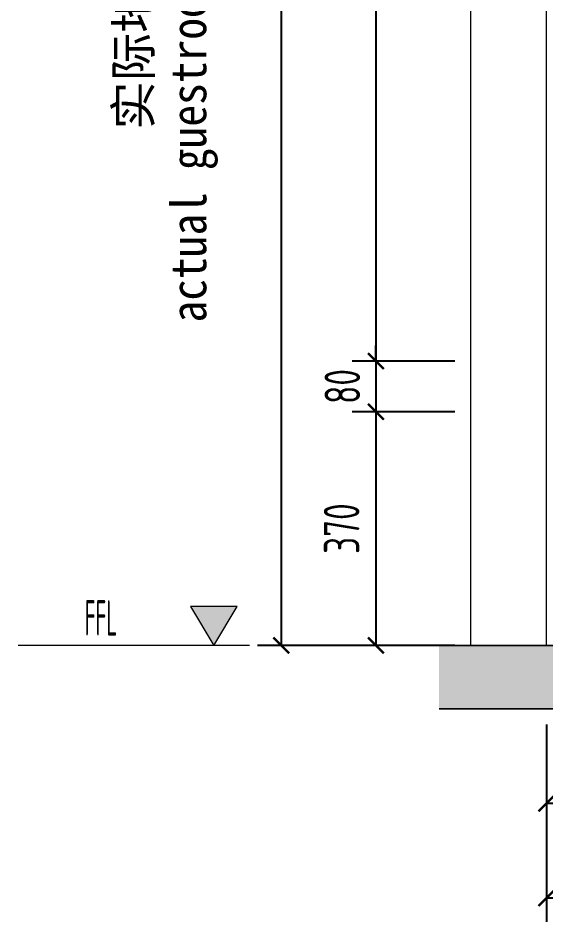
# Model space of a CAD drawing. Header units: millimetres. Extents: x 3162 to 221128, y -144913 to 11496.
# Drawn here: x 190947 to 191783, y -36568 to -35137 of the extents above; entities that cross this region are included whole.
import ezdxf
from ezdxf.enums import TextEntityAlignment as Align

# ---------------------------------------------------------------- set-up
doc = ezdxf.new("R2010")
doc.units = ezdxf.units.MM
doc.header["$LTSCALE"] = 10
doc.layers.get('Defpoints').update_dxf_attribs({"color": 250})
for name, color, linetype, lineweight in [('Elevation【立面图库】', 150, 'Continuous', 0), ('FC-Hatch【平面填充】', 250, 'Continuous', 0), ('FF-Text【平面文字】', 2, 'Continuous', 0), ('RC-dimensions', 44, 'Continuous', 0), ('Wall【立面墙】', 252, 'Continuous', 0)]:
    doc.layers.add(name, color=color, linetype=linetype, lineweight=lineweight)
doc.styles.add('宋体', font='', dxfattribs={"width": 0.8})
doc.styles.add('尺寸标注', font='ARCHS.SHX', dxfattribs={"width": 0.8})
doc.styles.add('标高', font='ARCHS.SHX', dxfattribs={"width": 0.5})
doc.styles.get('宋体').set_extended_font_data('SimSun')
doc.dimstyles.new('海龙1：25', dxfattribs={"dimscale": 25, "dimtxt": 2.25, "dimasz": 1, "dimexe": 1.5, "dimexo": 1, "dimgap": 1, "dimtad": 1, "dimdec": 0, "dimrnd": 5, "dimdsep": 46, "dimtxsty": '尺寸标注', "dimblk": 'ARCHTICK', "dimblk1": 'ARCHTICK', "dimblk2": 'ARCHTICK', "dimcen": 1, "dimclrd": 44, "dimclre": 44, "dimclrt": 2, "dimadec": 0, "dimazin": 0, "dimtfac": 1, "dimtdec": 0, "dimtix": 1, "dimtmove": 2, "dimatfit": 3, "dimldrblk": 'hl_arrow2', "dimfxl": 5, "dimfxlon": 1, "dimarcsym": 0})

# ---------------------------------------------------------------- blocks, each defined once
blk = doc.blocks.new('_ArchTick')
at = {"color": 2, "linetype": 'ByBlock', "const_width": 0.15}
blk.add_lwpolyline([(-0.5, -0.5), (0.5, 0.5)], dxfattribs=at)
blk = doc.blocks.new('*D530')
at = {"layer": 'Defpoints', "color": 0, "transparency": 16777216}
for p in [(191663.5, -33730.5), (191513.5, -35680.5), (191663.5, -35680.5)]:
    blk.add_point(p, dxfattribs=at)
at = {"layer": 'RC-dimensions', "color": 44, "lineweight": -2, "transparency": 16777216}
for p, q in [((191638.5, -33730.5), (191476, -33730.5)), ((191513.5, -33730.5), (191513.5, -35680.5)), ((191638.5, -35680.5), (191476, -35680.5))]:
    blk.add_line(p, q, dxfattribs=at)
at = {"layer": 'RC-dimensions', "color": 44, "lineweight": -2, "transparency": 16777216, "xscale": 25, "yscale": 25, "zscale": 25}
for p, rotation in [((191513.5, -33730.5), 90), ((191513.5, -35680.5), 270)]:
    blk.add_blockref('_ArchTick', p, dxfattribs=dict(at, rotation=rotation))
at = {"layer": 'RC-dimensions', "color": 2, "transparency": 16777216, "insert": (191459.2, -34705.5), "char_height": 56.25, "attachment_point": 5, "rotation": 90, "style": '尺寸标注'}
blk.add_mtext('1950', dxfattribs=at)
blk = doc.blocks.new('hl_arrow2')
at = {"color": 2}
blk.add_line((-0.221, 0), (-1, 0), dxfattribs=at)
blk.add_lwpolyline([(-0.221, 0), (-0.861, -0.689), (-0.654, -0.862), (0, 0), (-0.654, 0.862), (-0.861, 0.689)], close=True, dxfattribs=at)
for points in [[(-0.861, 0.689), (-0.654, 0.862), (-0.221, 0), (0, 0)], [(-0.861, -0.689), (-0.654, -0.862), (-0.221, 0), (0, 0)]]:
    blk.add_solid(points, dxfattribs=at)
blk = doc.blocks.new('*D531')
at = {"layer": 'Defpoints', "color": 0, "transparency": 16777216}
for p in [(191663.5, -33730.5), (191363.5, -36130.5), (191663.5, -36130.5)]:
    blk.add_point(p, dxfattribs=at)
at = {"layer": 'RC-dimensions', "color": 44, "lineweight": -2, "transparency": 16777216}
for p, q in [((191488.5, -33730.5), (191326, -33730.5)), ((191363.5, -33730.5), (191363.5, -36130.5)), ((191488.5, -36130.5), (191326, -36130.5))]:
    blk.add_line(p, q, dxfattribs=at)
at = {"layer": 'RC-dimensions', "color": 44, "lineweight": -2, "transparency": 16777216, "xscale": 25, "yscale": 25, "zscale": 25}
for p, rotation in [((191363.5, -33730.5), 90), ((191363.5, -36130.5), 270)]:
    blk.add_blockref('_ArchTick', p, dxfattribs=dict(at, rotation=rotation))
at = {"layer": 'RC-dimensions', "color": 2, "transparency": 16777216, "insert": (191308, -34930.5), "char_height": 56.25, "attachment_point": 5, "rotation": 90, "style": '尺寸标注'}
blk.add_mtext('2400', dxfattribs=at)
blk = doc.blocks.new('海龍_立面标识')
at = {"style": '宋体', "width": 0.9, "flags": 8}
blk.add_attdef('FLOOR_HEIGHT', text='', height=2.25, rotation=90, dxfattribs=at).set_placement((0, 0), align=Align.CENTER)
at = {"style": '宋体', "flags": 8}
blk.add_attdef('HEIGHT', text='', height=2.25, rotation=90, dxfattribs=at).set_placement((-3.5, 0), align=Align.CENTER)
blk = doc.blocks.new('hl_Elevation-A2')
blk.add_hatch(color=150).paths.add_polyline_path([(3.738, 2.475), (2.269, 0), (0.8, 2.475)])
at = {"color": 150}
blk.add_line((0, 0), (14.673, 0), dxfattribs=at)
blk.add_lwpolyline([(3.738, 2.475), (2.269, 0), (0.8, 2.475)], close=True, dxfattribs=at)
at = {"color": 2, "style": '标高', "width": 0.8, "flags": 8}
blk.add_attdef('HEIGHT', text='', height=2.25, dxfattribs=at).set_placement((9.42, 1.75), align=Align.MIDDLE_CENTER)
blk = doc.blocks.new('*D535')
at = {"layer": 'Defpoints', "color": 0, "transparency": 16777216}
for p in [(191783.5, -36230.5), (193663.6, -36230.5), (191783.5, -36530.5)]:
    blk.add_point(p, dxfattribs=at)
at = {"layer": 'RC-dimensions', "color": 44, "lineweight": -2, "transparency": 16777216}
for p, q in [((191783.5, -36405.5), (191783.5, -36568)), ((193663.6, -36405.5), (193663.6, -36568)), ((193663.6, -36530.5), (191783.5, -36530.5))]:
    blk.add_line(p, q, dxfattribs=at)
at = {"layer": 'RC-dimensions', "color": 44, "lineweight": -2, "transparency": 16777216, "xscale": 25, "yscale": 25, "zscale": 25, "rotation": 180}
blk.add_blockref('_ArchTick', (191783.5, -36530.5), dxfattribs=at)
at = {"layer": 'RC-dimensions', "color": 44, "lineweight": -2, "transparency": 16777216, "xscale": 25, "yscale": 25, "zscale": 25}
blk.add_blockref('_ArchTick', (193663.6, -36530.5), dxfattribs=at)
at = {"layer": 'RC-dimensions', "color": 2, "transparency": 16777216, "insert": (192723.5, -36477.4), "char_height": 56.25, "attachment_point": 5, "style": '尺寸标注'}
blk.add_mtext('1880', dxfattribs=at)
blk = doc.blocks.new('*D635')
at = {"layer": 'Defpoints', "color": 0, "transparency": 16777216}
for p in [(191783.5, -36230.5), (193063.6, -36230.5), (191783.5, -36380.5)]:
    blk.add_point(p, dxfattribs=at)
at = {"layer": 'RC-dimensions', "color": 44, "lineweight": -2, "transparency": 16777216}
for p, q in [((191783.5, -36255.5), (191783.5, -36418)), ((193063.6, -36255.5), (193063.6, -36418)), ((193063.6, -36380.5), (191783.5, -36380.5))]:
    blk.add_line(p, q, dxfattribs=at)
at = {"layer": 'RC-dimensions', "color": 44, "lineweight": -2, "transparency": 16777216, "xscale": 25, "yscale": 25, "zscale": 25, "rotation": 180}
blk.add_blockref('_ArchTick', (191783.5, -36380.5), dxfattribs=at)
at = {"layer": 'RC-dimensions', "color": 44, "lineweight": -2, "transparency": 16777216, "xscale": 25, "yscale": 25, "zscale": 25}
blk.add_blockref('_ArchTick', (193063.6, -36380.5), dxfattribs=at)
at = {"layer": 'RC-dimensions', "color": 2, "transparency": 16777216, "insert": (192423.5, -36326.2), "char_height": 56.25, "attachment_point": 5, "style": '尺寸标注'}
blk.add_mtext('1280', dxfattribs=at)
blk = doc.blocks.new('*D636')
at = {"layer": 'Defpoints', "color": 0, "transparency": 16777216}
for p in [(191663.5, -35760.5), (191513.5, -36130.5), (191663.5, -36130.5)]:
    blk.add_point(p, dxfattribs=at)
at = {"layer": 'RC-dimensions', "color": 44, "lineweight": -2, "transparency": 16777216}
for p, q in [((191638.5, -35760.5), (191476, -35760.5)), ((191513.5, -35760.5), (191513.5, -36130.5)), ((191638.5, -36130.5), (191476, -36130.5))]:
    blk.add_line(p, q, dxfattribs=at)
at = {"layer": 'RC-dimensions', "color": 44, "lineweight": -2, "transparency": 16777216, "xscale": 25, "yscale": 25, "zscale": 25}
for p, rotation in [((191513.5, -35760.5), 90), ((191513.5, -36130.5), 270)]:
    blk.add_blockref('_ArchTick', p, dxfattribs=dict(at, rotation=rotation))
at = {"layer": 'RC-dimensions', "color": 2, "transparency": 16777216, "insert": (191459.2, -35945.5), "char_height": 56.25, "attachment_point": 5, "rotation": 90, "style": '尺寸标注'}
blk.add_mtext('370', dxfattribs=at)
blk = doc.blocks.new('*D637')
at = {"layer": 'Defpoints', "color": 0, "transparency": 16777216}
for p in [(191663.5, -35680.5), (191513.5, -35760.5), (191663.5, -35760.5)]:
    blk.add_point(p, dxfattribs=at)
at = {"layer": 'RC-dimensions', "color": 44, "lineweight": -2, "transparency": 16777216}
for p, q in [((191513.5, -35680.5), (191513.5, -35655.5)), ((191638.5, -35680.5), (191476, -35680.5)), ((191513.5, -35680.5), (191513.5, -35760.5)), ((191638.5, -35760.5), (191476, -35760.5)), ((191513.5, -35760.5), (191513.5, -35785.5))]:
    blk.add_line(p, q, dxfattribs=at)
at = {"layer": 'RC-dimensions', "color": 44, "lineweight": -2, "transparency": 16777216, "xscale": 25, "yscale": 25, "zscale": 25}
for p, rotation in [((191513.5, -35680.5), 270), ((191513.5, -35760.5), 90)]:
    blk.add_blockref('_ArchTick', p, dxfattribs=dict(at, rotation=rotation))
at = {"layer": 'RC-dimensions', "color": 2, "transparency": 16777216, "insert": (191460.4, -35720.5), "char_height": 56.25, "attachment_point": 5, "rotation": 90, "style": '尺寸标注'}
blk.add_mtext('80', dxfattribs=at)

msp = doc.modelspace()

# ---------------------------------------------------------------- hatches: boundary and pattern name
at = {"layer": 'FC-Hatch【平面填充】'}
h = msp.add_hatch(dxfattribs=at)
h.set_pattern_fill('钢筋混凝土', color=256, scale=50, angle=180, style=0, pattern_type=2)
h.set_pattern_definition([(225, (109833.657, 1139.135), (35.35534, -35.35534), []), (230, (109833.66, 1139.135), (-71.72602, 6.275218), [7.5, -82.5]), (175, (109833.66, 1139.135), (13.87511, -75.21923), [6, -66]), (280.4514, (109827.68, 1139.66), (-57.85092, -68.94393), [6.374, -70.1142]), (226.1842, (109833.66, 1119.135), (-106.72409, 16.55189), [11.25, -123.75]), (276.6356, (109824.76, 1120.51), (-93.46626, -97.41178), [9.56105, -105.1713]), (171.1842, (109833.66, 1119.13), (-93.46618, -97.41189), [9, -99]), (201, (109823.66, 1124.135), (-59.690703, 40.261893), [7.5, -82.5]), (146, (109823.66, 1124.135), (-24.33156, -72.515006), [6, -66]), (251.4514, (109818.68, 1127.49), (-84.022234, -32.253037), [6.374, -70.1142]), (217.5, (109833.657, 1139.135), (-1.2159855, -33.2893854), [0.5, -65.2, 0.5, -67, 0.5, -66.25]), (187.5, (109833.657, 1139.135), (-26.306954, -39.441171), [0.5, -38.2, 0.5, -63.7, 0.5, -25.25]), (147.5, (109855.957, 1139.135), (-53.382244, 2.255487), [0.5, -25, 0.5, -78, 0.5, -103.5]), (137.5, (109865.957, 1139.135), (-58.318617, -10.010498), [0.5, -32.5, 0.5, -51.8, 0.5, -73.5])])
h.paths.add_polyline_path([(191613.5, -36230.5), (191613.5, -36130.5), (193963.6, -36130.5), (193963.6, -36230.5)])

# ---------------------------------------------------------------- linework, layer by layer
at = {"layer": 'Wall【立面墙】'}
for points in [[(191783.5, -36130.5), (191783.5, -33180.5), (191663.5, -33180.5), (191663.5, -36130.5)], [(191613.5, -36130.5), (191613.5, -36130.5), (193963.6, -36130.5), (193963.6, -36130.5)], [(191613.5, -36230.5), (191613.5, -36230.5), (193963.6, -36230.5), (193963.6, -36230.5)]]:
    msp.add_lwpolyline(points, close=True, dxfattribs=at)

# ---------------------------------------------------------------- block references
at = {"layer": 'Elevation【立面图库】'}
ref = msp.add_blockref('hl_Elevation-A2', (191313.5, -36130.5), dxfattribs=dict(at, xscale=-25, yscale=25, zscale=25))
ref.add_attrib('HEIGHT', 'FFL', dxfattribs={"layer": '0', "color": 2, "height": 56.25, "style": '标高', "width": 0.5}).set_placement((191078, -36086.8), align=Align.MIDDLE_CENTER)
at = {"layer": 'FF-Text【平面文字】'}
ref = msp.add_blockref('海龍_立面标识', (191244.8, -34930.5), dxfattribs=dict(at, xscale=25, yscale=25, zscale=25))
ref.add_attrib('FLOOR_HEIGHT', 'actual guestroom floor to ceiling height', dxfattribs={"layer": '0', "height": 56.25, "rotation": 90, "style": '宋体', "width": 0.9}).set_placement((191244.8, -34930.5), align=Align.CENTER)
ref.add_attrib('HEIGHT', '实际地面至天花的高度', dxfattribs={"layer": '0', "height": 56.25, "rotation": 90, "style": '宋体'}).set_placement((191157.3, -34930.5), align=Align.CENTER)

# ---------------------------------------------------------------- dimensions: what is measured, and where the dimension line sits
at = {"layer": 'RC-dimensions'}
for base, p1, p2, angle, picture, middle in [((191363.5, -36130.5), (191663.5, -33730.5), (191663.5, -36130.5), 270, '*D531', (191308, -34930.5)), ((191513.5, -35680.5), (191663.5, -33730.5), (191663.5, -35680.5), 270, '*D530', (191459.2, -34705.5)), ((191513.5, -35760.5), (191663.5, -35680.5), (191663.5, -35760.5), 270, '*D637', (191460.4, -35720.5)), ((191513.5, -36130.5), (191663.5, -35760.5), (191663.5, -36130.5), 270, '*D636', (191459.2, -35945.5)), ((191783.5, -36530.5), (193663.6, -36230.5), (191783.5, -36230.5), 180, '*D535', (192723.5, -36477.4)), ((191783.5, -36380.5), (193063.6, -36230.5), (191783.5, -36230.5), 180, '*D635', (192423.5, -36326.2))]:
    dim = msp.add_linear_dim(base=base, p1=p1, p2=p2, angle=angle, dimstyle='海龙1：25', override={"dimscale": 25, "dimtxsty": '尺寸标注', "dimblk1": 'ArchTick', "dimblk2": 'ArchTick', "dimsah": 1, "dimclrt": 2}, dxfattribs=at)
    dim.commit()
    dim.dimension.update_dxf_attribs({"geometry": picture, "text_midpoint": middle})

doc.saveas('drawing.dxf')
